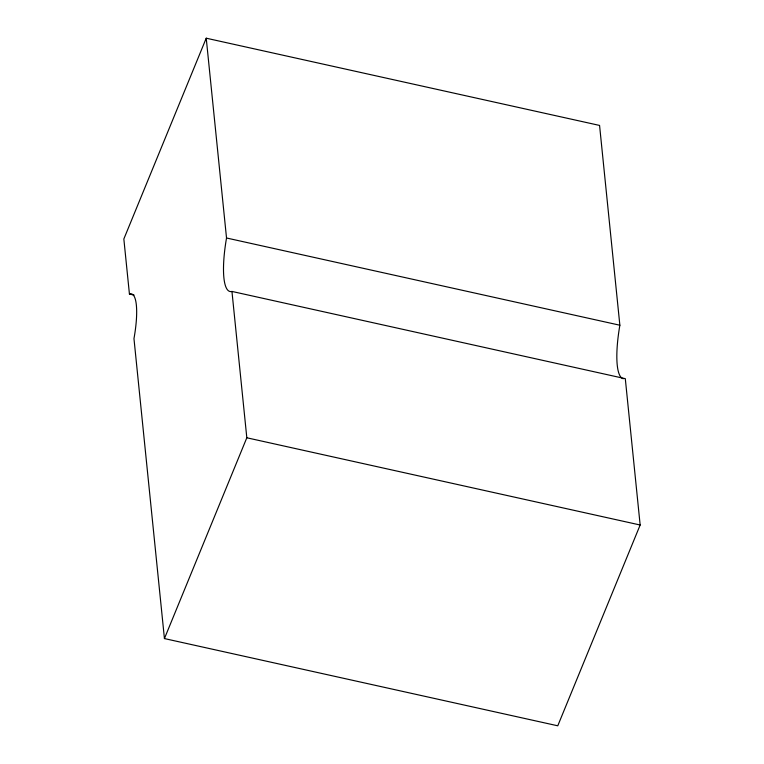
<?xml version="1.0" encoding="UTF-8"?>
<svg xmlns="http://www.w3.org/2000/svg" width="764" height="764" viewBox="0 0 764 764"><rect width="100%" height="100%" fill="white"/><g stroke="black" fill="none" stroke-linecap="round" stroke-linejoin="round"><path stroke-width="1.15" d="M206.232 38.2L123.844 238.989L129.431 294.054A51.732 12.367 -77.5 0 1 133.967 338.633L164.432 638.57L557.768 725.8L640.156 525.011L625.296 378.667L231.95 291.437A63.842 15.261 -77.5 0 1 226.526 237.996L206.232 38.2L599.568 125.43L619.862 325.225A63.842 15.261 -77.5 0 0 623.328 378.734M164.432 638.57L246.82 437.782L231.95 291.437M226.526 237.996L619.862 325.225M129.431 294.054L134.092 295.085M246.82 437.782L640.156 525.011"/></g></svg>
